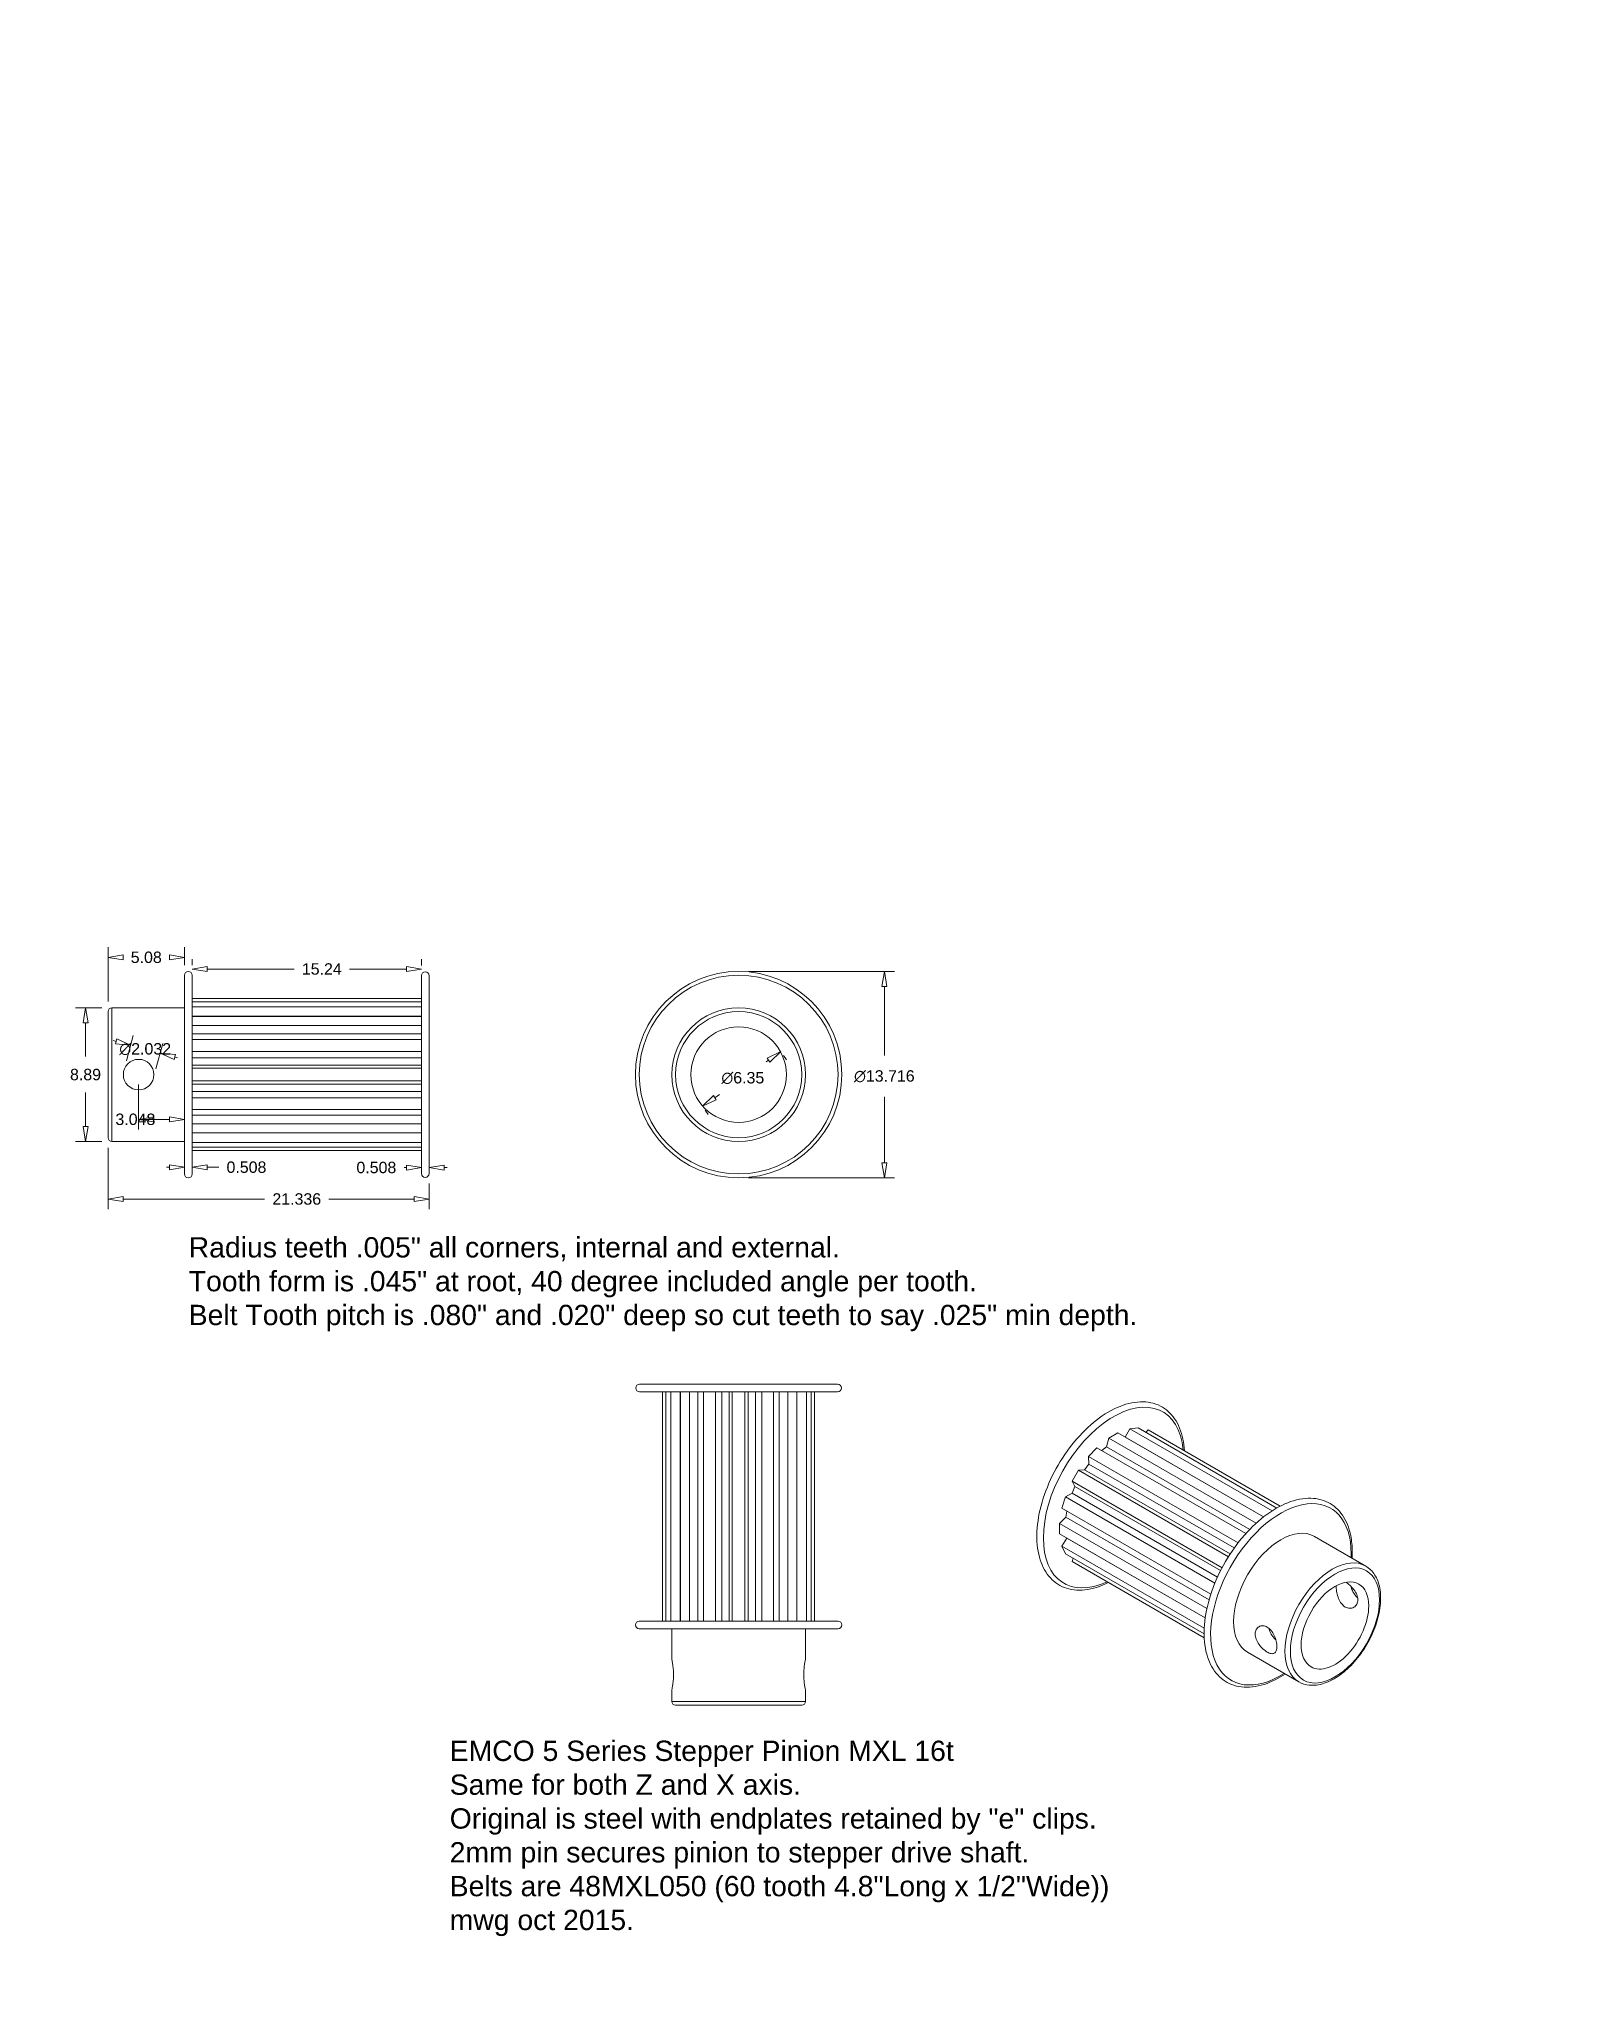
# Model space of a CAD drawing. Header units: millimetres. Extents: x 0 to 308, y 0 to 390.
import ezdxf

# ---------------------------------------------------------------- set-up
doc = ezdxf.new("R2010")
doc.units = ezdxf.units.MM
for name, color, linetype, lineweight in [('CONTINUOUS', 7, 'Continuous', 0), ('DIMENSIONS', 7, 'Continuous', 0), ('TANGENT EDGES', 7, 'Continuous', 0), ('VISIBLE', 7, 'Continuous', 0)]:
    doc.layers.add(name, color=color, linetype=linetype, lineweight=lineweight)
doc.styles.get("Standard").update_dxf_attribs({"font": 'txt', "height": 0.125})
doc.dimstyles.new('ISO-25', dxfattribs={"dimtxt": 2.5, "dimasz": 2.5, "dimexe": 1.25, "dimexo": 0.625, "dimtad": 1, "dimtxsty": 'Standard', "dimcen": 2.5, "dimadec": 0, "dimazin": 0, "dimtfac": 1, "dimtmove": 0, "dimatfit": 3, "dimfxl": 1, "dimarcsym": 0})

# ---------------------------------------------------------------- blocks, each defined once
blk = doc.blocks.new('D1')
at = {"layer": 'DIMENSIONS'}
for p, q in [((141.48, 203.67), (170.54, 203.67)), ((168.54, 200.67), (168.54, 186.88)), ((168.54, 165.52), (168.54, 178.64)), ((141.48, 162.52), (170.54, 162.52))]:
    blk.add_line(p, q, dxfattribs=at)
for points in [[(168.54, 203.67), (169.04, 200.67), (168.04, 200.67), (168.54, 203.67)], [(168.54, 162.52), (168.04, 165.52), (169.04, 165.52), (168.54, 162.52)]]:
    blk.add_lwpolyline(points, dxfattribs=at)
at = {"layer": 'DIMENSIONS', "insert": (168.54, 182.76), "attachment_point": 5}
for s, char_height in [('{\\fAlibre Symbols|b0|i0|c0|p0;n}{\\fArial|b0|i0|c0|p0;13.716}{\\fMS Shell Dlg|b0|i0|c0|p0;\\H0.9444444x;}', 2.27542), ('{\\fArial|b0|i0|c0|p0;}', 2.2754), ('{\\fArial|b0|i0|c0|p0;}', 2.2754)]:
    blk.add_mtext(s, dxfattribs=dict(at, char_height=char_height))
blk = doc.blocks.new('D2')
at = {"layer": 'DIMENSIONS'}
for p, q in [((145.43, 185.98), (144.98, 185.67)), ((148.43, 186.92), (149.03, 186.06)), ((132.83, 176), (133.43, 175.14)), ((134.74, 178.5), (135.66, 179.14))]:
    blk.add_line(p, q, dxfattribs=at)
for points in [[(147.89, 187.7), (145.72, 185.57), (145.14, 186.39), (147.89, 187.7)], [(132.28, 176.78), (134.45, 178.91), (135.03, 178.09), (132.28, 176.78)]]:
    blk.add_lwpolyline(points, dxfattribs=at)
at = {"layer": 'DIMENSIONS', "insert": (140.32, 182.41), "char_height": 2.2754, "attachment_point": 5}
for s in ['{\\fAlibre Symbols|b0|i0|c0|p0;n}{\\fArial|b0|i0|c0|p0;6.35}{\\fMS Shell Dlg|b0|i0|c0|p0;\\H0.9444444x;}', '{\\fArial|b0|i0|c0|p0;}', '{\\fArial|b0|i0|c0|p0;}']:
    blk.add_mtext(s, dxfattribs=at)
blk = doc.blocks.new('D3')
at = {"layer": 'DIMENSIONS'}
for p, q in [((12.52, 196.43), (7.26, 196.43)), ((9.26, 193.43), (9.26, 186.69)), ((9.26, 172.76), (9.26, 179.51)), ((12.52, 169.76), (7.26, 169.76))]:
    blk.add_line(p, q, dxfattribs=at)
for points in [[(9.26, 196.43), (9.76, 193.43), (8.76, 193.43), (9.26, 196.43)], [(9.26, 169.76), (8.76, 172.76), (9.76, 172.76), (9.26, 169.76)]]:
    blk.add_lwpolyline(points, dxfattribs=at)
at = {"layer": 'DIMENSIONS', "insert": (9.26, 183.1), "char_height": 2.2754, "attachment_point": 5}
for s in ['{\\fArial|b0|i0|c0|p0;8.89}{\\fMS Shell Dlg|b0|i0|c0|p0;\\H0.9444444x;}', '{\\fArial|b0|i0|c0|p0;}', '{\\fArial|b0|i0|c0|p0;}']:
    blk.add_mtext(s, dxfattribs=at)
blk = doc.blocks.new('D4')
at = {"layer": 'DIMENSIONS'}
for p, q in [((72.77, 164.57), (72.77, 164.57)), ((73.24, 164.57), (72.77, 164.57)), ((76.24, 165.36), (76.24, 166.57)), ((77.76, 165.36), (77.76, 166.57)), ((80.76, 164.57), (81.36, 164.57))]:
    blk.add_line(p, q, dxfattribs=at)
for points in [[(76.24, 164.57), (73.24, 164.07), (73.24, 165.07), (76.24, 164.57)], [(77.76, 164.57), (80.76, 165.07), (80.76, 164.07), (77.76, 164.57)]]:
    blk.add_lwpolyline(points, dxfattribs=at)
at = {"layer": 'DIMENSIONS', "insert": (67.25, 164.57), "char_height": 2.2754, "attachment_point": 5}
for s in ['{\\fArial|b0|i0|c0|p0;0.508}{\\fMS Shell Dlg|b0|i0|c0|p0;\\H0.9444444x;}', '{\\fArial|b0|i0|c0|p0;}', '{\\fArial|b0|i0|c0|p0;}']:
    blk.add_mtext(s, dxfattribs=at)
blk = doc.blocks.new('D5')
at = {"layer": 'DIMENSIONS'}
for p, q in [((30.52, 204.91), (30.52, 206.15)), ((33.52, 204.15), (50.85, 204.15)), ((73.24, 204.15), (61.9, 204.15)), ((76.24, 204.83), (76.24, 206.15))]:
    blk.add_line(p, q, dxfattribs=at)
for points in [[(30.52, 204.15), (33.52, 204.65), (33.52, 203.65), (30.52, 204.15)], [(76.24, 204.15), (73.24, 203.65), (73.24, 204.65), (76.24, 204.15)]]:
    blk.add_lwpolyline(points, dxfattribs=at)
at = {"layer": 'DIMENSIONS', "insert": (56.37, 204.15), "char_height": 2.2754, "attachment_point": 5}
for s in ['{\\fArial|b0|i0|c0|p0;15.24}{\\fMS Shell Dlg|b0|i0|c0|p0;\\H0.9444444x;}', '{\\fArial|b0|i0|c0|p0;}', '{\\fArial|b0|i0|c0|p0;}']:
    blk.add_mtext(s, dxfattribs=at)
blk = doc.blocks.new('D6')
at = {"layer": 'DIMENSIONS'}
for p, q in [((13.75, 197.67), (13.75, 208.48)), ((16.75, 206.48), (16.75, 206.48)), ((25.99, 206.48), (25.99, 206.48)), ((28.99, 204.91), (28.99, 208.48))]:
    blk.add_line(p, q, dxfattribs=at)
for points in [[(13.75, 206.48), (16.75, 206.98), (16.75, 205.98), (13.75, 206.48)], [(28.99, 206.48), (25.99, 205.98), (25.99, 206.98), (28.99, 206.48)]]:
    blk.add_lwpolyline(points, dxfattribs=at)
at = {"layer": 'DIMENSIONS', "insert": (21.37, 206.48), "char_height": 2.2754, "attachment_point": 5}
for s in ['{\\fArial|b0|i0|c0|p0;5.08}{\\fMS Shell Dlg|b0|i0|c0|p0;\\H0.9444444x;}', '{\\fArial|b0|i0|c0|p0;}', '{\\fArial|b0|i0|c0|p0;}']:
    blk.add_mtext(s, dxfattribs=at)
blk = doc.blocks.new('D7')
at = {"layer": 'DIMENSIONS'}
for p, q in [((15.36, 189.72), (14.78, 189.88)), ((17.42, 185.82), (18.78, 190.88)), ((23.31, 184.24), (24.67, 189.3)), ((27.05, 186.59), (27.63, 186.44))]:
    blk.add_line(p, q, dxfattribs=at)
for points in [[(18.26, 188.95), (15.23, 189.24), (15.49, 190.21), (18.26, 188.95)], [(24.15, 187.37), (27.18, 187.08), (26.92, 186.11), (24.15, 187.37)]]:
    blk.add_lwpolyline(points, dxfattribs=at)
at = {"layer": 'DIMENSIONS', "insert": (21.16, 188.17), "attachment_point": 5}
for s, char_height in [('{\\fAlibre Symbols|b0|i0|c0|p0;n}{\\fArial|b0|i0|c0|p0;2.032}{\\fMS Shell Dlg|b0|i0|c0|p0;\\H0.9444444x;}', 2.27542), ('{\\fArial|b0|i0|c0|p0;}', 2.2754), ('{\\fArial|b0|i0|c0|p0;}', 2.2754)]:
    blk.add_mtext(s, dxfattribs=dict(at, char_height=char_height))
blk = doc.blocks.new('D8')
at = {"layer": 'DIMENSIONS'}
for p, q in [((25.99, 164.63), (25.39, 164.63)), ((28.99, 165.29), (28.99, 166.63)), ((30.52, 165.29), (30.52, 166.63)), ((33.52, 164.63), (35.82, 164.63)), ((35.82, 164.63), (35.82, 164.63))]:
    blk.add_line(p, q, dxfattribs=at)
for points in [[(28.99, 164.63), (25.99, 164.13), (25.99, 165.13), (28.99, 164.63)], [(30.52, 164.63), (33.52, 165.13), (33.52, 164.13), (30.52, 164.63)]]:
    blk.add_lwpolyline(points, dxfattribs=at)
at = {"layer": 'DIMENSIONS', "insert": (41.35, 164.63), "char_height": 2.2754, "attachment_point": 5}
for s in ['{\\fArial|b0|i0|c0|p0;0.508}{\\fMS Shell Dlg|b0|i0|c0|p0;\\H0.9444444x;}', '{\\fArial|b0|i0|c0|p0;}', '{\\fArial|b0|i0|c0|p0;}']:
    blk.add_mtext(s, dxfattribs=at)
blk = doc.blocks.new('D9')
at = {"layer": 'DIMENSIONS'}
for p, q in [((13.75, 168.53), (13.75, 156.29)), ((77.76, 161.36), (77.76, 156.29)), ((16.75, 158.29), (44.97, 158.29)), ((74.76, 158.29), (57.79, 158.29))]:
    blk.add_line(p, q, dxfattribs=at)
for points in [[(13.75, 158.29), (16.75, 158.79), (16.75, 157.79), (13.75, 158.29)], [(77.76, 158.29), (74.76, 157.79), (74.76, 158.79), (77.76, 158.29)]]:
    blk.add_lwpolyline(points, dxfattribs=at)
at = {"layer": 'DIMENSIONS', "insert": (51.38, 158.29), "char_height": 2.2754, "attachment_point": 5}
for s in ['{\\fArial|b0|i0|c0|p0;21.336}{\\fMS Shell Dlg|b0|i0|c0|p0;\\H0.9444444x;}', '{\\fArial|b0|i0|c0|p0;}', '{\\fArial|b0|i0|c0|p0;}']:
    blk.add_mtext(s, dxfattribs=at)
blk = doc.blocks.new('D10')
at = {"layer": 'DIMENSIONS'}
for p, q in [((19.85, 181.1), (19.85, 172.18)), ((28.99, 181.1), (28.99, 172.18)), ((19.85, 174.18), (24.73, 174.18)), ((25.99, 174.18), (22.85, 174.18)), ((24.73, 174.18), (24.73, 174.18))]:
    blk.add_line(p, q, dxfattribs=at)
for points in [[(19.85, 174.18), (22.85, 174.68), (22.85, 173.68), (19.85, 174.18)], [(28.99, 174.18), (25.99, 173.68), (25.99, 174.68), (28.99, 174.18)]]:
    blk.add_lwpolyline(points, dxfattribs=at)
at = {"layer": 'DIMENSIONS', "insert": (19.2, 174.18), "char_height": 2.2754, "attachment_point": 5}
for s in ['{\\fArial|b0|i0|c0|p0;3.048}{\\fMS Shell Dlg|b0|i0|c0|p0;\\H0.9444444x;}', '{\\fArial|b0|i0|c0|p0;}', '{\\fArial|b0|i0|c0|p0;}']:
    blk.add_mtext(s, dxfattribs=at)

msp = doc.modelspace()

# ---------------------------------------------------------------- linework, layer by layer
at = {"layer": 'TANGENT EDGES'}
for p, q in [((14.5157, 196.4332), (14.5157, 183.0982)), ((14.5157, 183.0982), (14.5157, 169.7632)), ((126.1487, 58.1302), (152.8187, 58.1302))]:
    msp.add_line(p, q, dxfattribs=at)
for radius in [19.812, 12.573]:
    msp.add_circle((139.4837, 183.0982), radius, dxfattribs=at)
for centre, major_axis, start_param, end_param in [((214.1971, 98.7696), (9.8684, 17.0925), -0.69496233, 2.35619449), ((247.6036, 79.4823), (-9.906, -17.1577), -3.92699082, 0.83243497), ((214.1971, 98.7696), (9.8684, 17.0925), 2.35619449, 3.83655499), ((257.8411, 73.5717), (-6.6675, -11.5484), -3.14159265, 0), ((247.6036, 79.4823), (-9.906, -17.1577), -3.97402762, -3.92699082)]:
    msp.add_ellipse(centre, major_axis=major_axis, ratio=0.57735027, start_param=start_param, end_param=end_param, dxfattribs=at)
msp.add_ellipse((258.3799, 73.2606), major_axis=(-6.2865, -10.8885), ratio=0.57735027, dxfattribs=at)
at = {"layer": 'VISIBLE'}
for p, q in [((28.9937, 183.0982), (28.9937, 202.9102)), ((30.5177, 202.9102), (30.5177, 183.0982)), ((76.2377, 163.3614), (76.2377, 202.835)), ((77.7617, 202.835), (77.7617, 163.3614)), ((13.7537, 183.0982), (13.7537, 195.6712)), ((28.9937, 196.4332), (14.5157, 196.4332)), ((76.2377, 198.2576), (30.5177, 198.2576)), ((76.2377, 197.5892), (30.5177, 197.5892)), ((76.2377, 196.6182), (30.5177, 196.6182)), ((76.2377, 194.7273), (30.5177, 194.7273)), ((76.2377, 194.7146), (30.5177, 194.7146)), ((76.2377, 192.9204), (30.5177, 192.9204)), ((76.2377, 191.2051), (30.5177, 191.2051)), ((76.2377, 190.0716), (30.5177, 190.0716)), ((76.2377, 187.7274), (30.5177, 187.7274)), ((76.2377, 186.4487), (30.5177, 186.4487)), ((76.2377, 185.0142), (30.5177, 185.0142)), ((76.2377, 184.3669), (30.5177, 184.3669)), ((13.7537, 170.5252), (13.7537, 183.0982)), ((28.9937, 163.2862), (28.9937, 183.0982)), ((30.5177, 183.0982), (30.5177, 163.2862)), ((76.2377, 181.8295), (30.5177, 181.8295)), ((76.2377, 181.1822), (30.5177, 181.1822)), ((76.2377, 179.7478), (30.5177, 179.7478)), ((76.2377, 178.4691), (30.5177, 178.4691)), ((76.2377, 176.1249), (30.5177, 176.1249)), ((76.2377, 174.9914), (30.5177, 174.9914)), ((76.2377, 173.276), (30.5177, 173.276)), ((76.2377, 171.4818), (30.5177, 171.4818)), ((76.2377, 171.4692), (30.5177, 171.4692)), ((28.9937, 169.7632), (14.5157, 169.7632)), ((76.2377, 169.5783), (30.5177, 169.5783)), ((76.2377, 168.6073), (30.5177, 168.6073)), ((76.2377, 167.9388), (30.5177, 167.9388)), ((119.7469, 121.3762), (159.2204, 121.3762)), ((159.2204, 119.8522), (119.7469, 119.8522)), ((124.3243, 119.8522), (124.3243, 74.1322)), ((124.9927, 119.8522), (124.9927, 74.1322)), ((125.9637, 119.8522), (125.9637, 74.1322)), ((127.8546, 119.8522), (127.8546, 74.1322)), ((127.8673, 119.8522), (127.8673, 74.1322)), ((129.6614, 119.8522), (129.6614, 74.1322)), ((131.3768, 119.8522), (131.3768, 74.1322)), ((132.5103, 119.8522), (132.5103, 74.1322)), ((134.8545, 119.8522), (134.8545, 74.1322)), ((136.1332, 119.8522), (136.1332, 74.1322)), ((137.5676, 119.8522), (137.5676, 74.1322)), ((138.215, 119.8522), (138.215, 74.1322)), ((140.7523, 119.8522), (140.7523, 74.1322)), ((141.3997, 119.8522), (141.3997, 74.1322)), ((142.8341, 119.8522), (142.8341, 74.1322)), ((144.1128, 119.8522), (144.1128, 74.1322)), ((146.457, 119.8522), (146.457, 74.1322)), ((147.5905, 119.8522), (147.5905, 74.1322)), ((149.3059, 119.8522), (149.3059, 74.1322)), ((151.1, 119.8522), (151.1, 74.1322)), ((151.1127, 119.8522), (151.1127, 74.1322)), ((153.0036, 119.8522), (153.0036, 74.1322)), ((153.9746, 119.8522), (153.9746, 74.1322)), ((154.643, 119.8522), (154.643, 74.1322)), ((212.8423, 108.9128), (213.3, 110.6293)), ((213.3, 110.6293), (215.0942, 111.6651)), ((213.3, 110.6293), (242.6793, 93.6671)), ((215.0942, 111.6651), (244.1352, 94.8983)), ((216.5504, 110.8244), (216.5662, 110.8298)), ((216.5662, 110.8298), (217.4704, 112.4912)), ((216.5662, 110.8298), (244.1459, 94.9067)), ((217.4704, 112.4912), (219.128, 112.6554)), ((217.4704, 112.4912), (245.8381, 96.1131)), ((219.128, 112.6554), (246.7849, 96.6877)), ((220.6866, 111.7556), (221.1424, 112.2642)), ((221.1424, 112.2642), (247.4744, 97.0615)), ((208.4647, 104.2916), (209.3246, 105.4515)), ((209.2662, 106.9617), (210.9238, 108.7116)), ((209.3246, 105.4515), (209.2662, 106.9617)), ((209.2662, 106.9617), (239.0815, 89.7479)), ((209.3246, 105.4515), (238.3137, 88.7147)), ((210.9238, 108.7116), (240.6045, 91.5754)), ((211.8968, 108.1498), (212.8423, 108.9128)), ((212.8423, 108.9128), (241.3984, 92.4259)), ((205.9831, 102.047), (207.2517, 104.2444)), ((206.5487, 100.973), (205.9831, 102.047)), ((205.9831, 102.047), (235.8845, 84.7835)), ((207.2517, 104.2444), (208.4647, 104.2916)), ((207.2517, 104.2444), (237.1531, 86.9809)), ((208.4647, 104.2916), (237.5023, 87.5267)), ((203.9504, 96.6334), (204.637, 98.9438)), ((204.637, 98.9438), (205.9741, 99.6484)), ((204.637, 98.9438), (234.4524, 81.7299)), ((205.9741, 99.6484), (206.5487, 100.973)), ((205.9741, 99.6484), (234.9632, 82.9115)), ((206.5487, 100.973), (235.5863, 84.2081)), ((203.4778, 93.6167), (204.7354, 94.8713)), ((203.4778, 91.545), (203.4778, 93.6167)), ((203.4778, 93.6167), (232.857, 76.6546)), ((203.9504, 96.6334), (233.6312, 79.4972)), ((204.7354, 94.8713), (204.9235, 96.0716)), ((204.7354, 94.8713), (233.2916, 78.3844)), ((203.4778, 91.545), (232.5188, 74.7781)), ((203.9504, 89.074), (204.9372, 90.6878)), ((204.9372, 90.6878), (204.934, 90.7042)), ((204.9372, 90.6878), (232.5169, 74.7646)), ((254.2711, 91.0308), (264.5086, 85.1202)), ((203.9504, 89.074), (232.3182, 72.6959)), ((204.637, 87.5564), (203.9504, 89.074)), ((204.637, 87.5564), (232.294, 71.5887)), ((205.9831, 86.0074), (206.1956, 86.6565)), ((205.9831, 86.0074), (232.3151, 70.8046)), ((119.6717, 74.1322), (159.2957, 74.1322)), ((159.2957, 72.6082), (119.6717, 72.6082)), ((126.1487, 72.6082), (126.1487, 66.5122)), ((152.8187, 72.6082), (152.8187, 66.5122)), ((240.9361, 67.9339), (251.1736, 62.0233)), ((126.1487, 60.4162), (126.1487, 58.1302)), ((152.8187, 60.4162), (152.8187, 58.1302)), ((152.0567, 57.3682), (126.9107, 57.3682))]:
    msp.add_line(p, q, dxfattribs=at)
for centre, radius in [((139.4837, 183.0982), 20.574), ((139.4837, 183.0982), 13.335), ((139.4837, 183.0982), 9.525), ((19.8497, 183.0982), 3.048)]:
    msp.add_circle(centre, radius, dxfattribs=at)
for centre, start, end in [((29.7557, 202.9102), 0, 180), ((76.9997, 202.835), 0, 180), ((14.5157, 195.6712), 90, 180), ((14.5157, 170.5252), 180, 270), ((29.7557, 163.2862), 180, 0), ((76.9997, 163.3614), 180, 0), ((119.7469, 120.6142), 90, 270), ((159.2204, 120.6142), 270, 90), ((119.6717, 73.3702), 90, 270), ((159.2957, 73.3702), 270, 90), ((126.9107, 58.1302), 180, 270), ((152.0567, 58.1302), 270, 0)]:
    msp.add_arc(centre, 0.762, start, end, dxfattribs=at)
for centre, major_axis, start_param, end_param in [((247.6036, 79.4823), (6.6675, 11.5484), 0, 3.14159265), ((258.3799, 73.2606), (4.7625, 8.2489), 0, 3.14159265), ((258.3799, 73.2606), (4.7625, 8.2489), -0.78539816, 0), ((258.3799, 73.2606), (4.7625, 8.2489), 3.14159265, 5.49778714)]:
    msp.add_ellipse(centre, major_axis=major_axis, ratio=0.57735027, start_param=start_param, end_param=end_param, dxfattribs=at)
for points, knots in [([(213.1922, 81.8452), (211.6182, 81.0424), (210.0413, 80.5353), (207.0549, 80.199), (205.6405, 80.3594), (203.1951, 81.3282), (202.1534, 82.0989), (200.4758, 84.1484), (199.8473, 85.4334), (199.0345, 88.4319), (198.8741, 90.1664), (199.0568, 93.8831), (199.4061, 95.8681), (200.5737, 99.8722), (201.3907, 101.8905), (203.4065, 105.7619), (204.6043, 107.6146), (207.2646, 110.9751), (208.7267, 112.482), (211.7797, 114.9996), (213.3703, 116.0088), (216.5295, 117.4113), (218.0991, 117.8058), (221.0221, 117.9018), (222.382, 117.6221), (224.6983, 116.4414), (225.6656, 115.5756), (227.1974, 113.3499), (227.7484, 111.9757), (228.213, 109.6935), (228.3094, 108.9131), (228.3516, 108.102)], [1.62903147, 1.62903147, 1.62903147, 1.62903147, 1.953434, 1.953434, 2.27126706, 2.27126706, 2.57097401, 2.57097401, 2.87727615, 2.87727615, 3.19995357, 3.19995357, 3.52628845, 3.52628845, 3.85169463, 3.85169463, 4.17642331, 4.17642331, 4.50140849, 4.50140849, 4.82741082, 4.82741082, 5.15302919, 5.15302919, 5.46762712, 5.46762712, 5.76607984, 5.76607984, 6.0758398, 6.0758398, 6.22495017, 6.22495017, 6.22495017, 6.22495017]), ([(248.4653, 63.5869), (247.854, 63.1844), (247.238, 62.8238), (245.0338, 61.695), (243.4428, 61.1815), (240.4379, 60.8426), (239.0185, 61.0034), (236.5642, 61.9752), (235.5186, 62.7486), (233.8348, 64.8055), (233.2039, 66.0951), (232.3882, 69.1046), (232.2272, 70.8453), (232.4106, 74.5756), (232.7612, 76.5677), (233.9329, 80.5864), (234.7528, 82.6121), (236.776, 86.4978), (237.9781, 88.3574), (240.6481, 91.7303), (242.1156, 93.2428), (245.1795, 95.7698), (246.7759, 96.7827), (249.9463, 98.1906), (251.5216, 98.5867), (254.4549, 98.6835), (255.8197, 98.403), (258.1445, 97.2184), (259.1155, 96.3496), (260.6529, 94.1158), (261.2059, 92.7366), (261.7314, 90.1553), (261.836, 89.0451), (261.836, 87.8816)], [1.50068367, 1.50068367, 1.50068367, 1.50068367, 1.62725078, 1.62725078, 1.95331074, 1.95331074, 2.27116026, 2.27116026, 2.57093916, 2.57093916, 2.8772879, 2.8772879, 3.19995771, 3.19995771, 3.52626933, 3.52626933, 3.85165535, 3.85165535, 4.17636631, 4.17636631, 4.50133267, 4.50133267, 4.82731244, 4.82731244, 5.152912, 5.152912, 5.46753851, 5.46753851, 5.76606428, 5.76606428, 6.07586104, 6.07586104, 6.28318531, 6.28318531, 6.28318531, 6.28318531]), ([(264.5086, 85.1202), (265.2222, 84.7082), (265.8286, 84.1163), (266.7906, 82.6251), (267.1313, 81.7112), (267.5188, 79.6232), (267.5452, 78.434), (267.2687, 75.9308), (266.9623, 74.6158), (266.0545, 72.0021), (265.4543, 70.704), (264.0221, 68.2484), (263.1907, 67.0911), (261.3736, 65.0274), (260.3879, 64.1218), (258.3484, 62.6549), (257.2945, 62.0948), (255.2215, 61.4016), (254.2, 61.264), (252.5001, 61.4417), (251.7976, 61.663), (251.1736, 62.0233)], [5.49778714, 5.49778714, 5.49778714, 5.49778714, 5.78590283, 5.78590283, 6.09197704, 6.09197704, 6.41859229, 6.41859229, 6.74821274, 6.74821274, 7.07625547, 7.07625547, 7.40359105, 7.40359105, 7.731697, 7.731697, 8.0613571, 8.0613571, 8.38743233, 8.38743233, 8.6393798, 8.6393798, 8.6393798, 8.6393798]), ([(260.5337, 81.8728), (260.7851, 81.7201), (261.0621, 81.519), (261.6306, 81.0237), (261.9194, 80.721), (262.3884, 80.1129), (262.6006, 79.7658), (262.8868, 79.0639), (262.9599, 78.7084), (262.9599, 78.0787), (262.8868, 77.7655), (262.6006, 77.2424), (262.3884, 77.0327), (262.1539, 76.8974)], [0.003872938, 0.003872938, 0.003872938, 0.003872938, 0.03857374, 0.03857374, 0.07714748, 0.07714748, 0.115706158, 0.115706158, 0.154264835, 0.154264835, 0.192823513, 0.192823513, 0.231382191, 0.231382191, 0.231382191, 0.231382191]), ([(262.1539, 76.8974), (261.9194, 76.762), (261.6306, 76.6824), (261.032, 76.6946), (260.7232, 76.7872), (260.1777, 77.1022), (259.9075, 77.3439), (259.4454, 77.9441), (259.252, 78.302), (258.9599, 79.0122), (258.8409, 79.4131), (258.686, 80.1909), (258.6494, 80.5674), (258.6494, 80.9891), (258.6536, 81.0934), (258.6622, 81.1933)], [0.231382191, 0.231382191, 0.231382191, 0.231382191, 0.269955931, 0.269955931, 0.308529671, 0.308529671, 0.347103411, 0.347103411, 0.385677151, 0.385677151, 0.424235829, 0.424235829, 0.462794506, 0.462794506, 0.475886825, 0.475886825, 0.475886825, 0.475886825]), ([(261.5411, 81.0937), (261.623, 80.7999), (261.729, 80.5077), (262.0103, 79.8933), (262.2185, 79.543), (262.606, 79.0712), (262.7645, 78.9142), (262.927, 78.7831)], [0.2012035842, 0.2012035842, 0.2012035842, 0.2012035842, 0.2305040816, 0.2305040816, 0.2689239061, 0.2689239061, 0.2921421594, 0.2921421594, 0.2921421594, 0.2921421594]), ([(246.2881, 67.7372), (246.1286, 67.6451), (245.9204, 67.6127), (245.4372, 67.6922), (245.1614, 67.8039), (244.6181, 68.1176), (244.3157, 68.3397), (243.7374, 68.873), (243.4622, 69.1845), (243.0181, 69.8094), (242.8192, 70.1651), (242.5523, 70.8782), (242.4849, 71.236), (242.4849, 71.8633), (242.5523, 72.1731), (242.8192, 72.6858), (243.0181, 72.8883), (243.2401, 73.0165)], [0.230504082, 0.230504082, 0.230504082, 0.230504082, 0.268923906, 0.268923906, 0.307343731, 0.307343731, 0.345763555, 0.345763555, 0.38418338, 0.38418338, 0.422599488, 0.422599488, 0.461015596, 0.461015596, 0.499431704, 0.499431704, 0.537847812, 0.537847812, 0.537847812, 0.537847812]), ([(243.2401, 73.0165), (243.4622, 73.1447), (243.7374, 73.2159), (244.3157, 73.1913), (244.6181, 73.095), (244.8898, 72.9381)], [0.5378478122, 0.5378478122, 0.5378478122, 0.5378478122, 0.5762676367, 0.5762676367, 0.6146874612, 0.6146874612, 0.6146874612, 0.6146874612]), ([(244.8898, 72.9381), (245.1614, 72.7813), (245.4372, 72.5437), (245.9204, 71.9556), (246.1286, 71.6053), (246.4477, 70.9082), (246.5803, 70.5143), (246.7539, 69.7474), (246.7954, 69.3746), (246.7954, 68.7473), (246.7539, 68.4524), (246.5803, 67.9937), (246.4477, 67.8294), (246.2881, 67.7372)], [0, 0, 0, 0, 0.038419824, 0.038419824, 0.076839649, 0.076839649, 0.115255757, 0.115255757, 0.153671865, 0.153671865, 0.192087973, 0.192087973, 0.230504082, 0.230504082, 0.230504082, 0.230504082]), ([(245.2129, 72.7162), (245.2475, 72.5104), (245.3085, 72.2962), (245.5383, 71.7328), (245.7505, 71.3857), (246.1641, 70.8493), (246.3751, 70.6177), (246.5981, 70.405)], [0.1694790402, 0.1694790402, 0.1694790402, 0.1694790402, 0.1928235133, 0.1928235133, 0.2313821912, 0.2313821912, 0.2608602571, 0.2608602571, 0.2608602571, 0.2608602571]), ([(126.1487, 66.5122), (126.1487, 66.5122), (126.1669, 66.4352), (126.2329, 66.1237), (126.2798, 65.8893), (126.3682, 65.3496), (126.4156, 65.0078), (126.4828, 64.2573), (126.5017, 63.8484), (126.5017, 63.4642)], [0.461015596, 0.461015596, 0.461015596, 0.461015596, 0.499431704, 0.499431704, 0.537847812, 0.537847812, 0.576267637, 0.576267637, 0.614687461, 0.614687461, 0.614687461, 0.614687461]), ([(152.4656, 63.4642), (152.4656, 63.8484), (152.4845, 64.2573), (152.5517, 65.0078), (152.5991, 65.3496), (152.6875, 65.8893), (152.7344, 66.1237), (152.8004, 66.4352), (152.8187, 66.5122), (152.8187, 66.5122)], [0, 0, 0, 0, 0.038419824, 0.038419824, 0.076839649, 0.076839649, 0.115255757, 0.115255757, 0.153671865, 0.153671865, 0.153671865, 0.153671865]), ([(126.5017, 63.4642), (126.5017, 63.08), (126.4828, 62.6712), (126.4156, 61.9206), (126.3682, 61.5788), (126.2798, 61.0391), (126.2329, 60.8048), (126.1669, 60.4933), (126.1487, 60.4162), (126.1487, 60.4162)], [0, 0, 0, 0, 0.038419824, 0.038419824, 0.076839649, 0.076839649, 0.115255757, 0.115255757, 0.153671865, 0.153671865, 0.153671865, 0.153671865]), ([(152.8187, 60.4162), (152.8187, 60.4162), (152.8004, 60.4933), (152.7344, 60.8048), (152.6875, 61.0391), (152.5991, 61.5788), (152.5517, 61.9206), (152.4845, 62.6712), (152.4656, 63.08), (152.4656, 63.4642)], [0.461015596, 0.461015596, 0.461015596, 0.461015596, 0.499431704, 0.499431704, 0.537847812, 0.537847812, 0.576267637, 0.576267637, 0.614687461, 0.614687461, 0.614687461, 0.614687461])]:
    msp.add_open_spline(points, degree=3, knots=knots, dxfattribs=at)
msp.add_open_spline([(261.836, 87.8816), (261.836, 87.4881), (261.8241, 87.0886), (261.8003, 86.6838)], degree=3, dxfattribs=at)

# ---------------------------------------------------------------- texts
at = {"layer": 'CONTINUOUS', "attachment_point": 1}
for s, insert, char_height in [('{\\fArial|b0|i0|c0|p0;\\C7;Radius teeth .005" all corners, internal and external.}{\\fArial|b0|i0|c0|p0;\\C7;\\PTooth form is .045" at root, 40 degree included angle per tooth.}{\\fArial|b0|i0|c0|p0;\\C7;\\PBelt Tooth pitch is .080" and .020" deep so cut teeth to say .025" min depth.}{\\fArial|b0|i0|c0|p0;\\C7;\\H0.5625x;}', (29.8364, 150.6864), 4.0451852), ('{\\fArial|b0|i0|c0|p0;\\C7;EMCO 5 Series Stepper Pinion MXL 16t}{\\fArial|b0|i0|c0|p0;\\C7;\\PSame for both Z and X axis.}{\\fArial|b0|i0|c0|p0;\\C7;\\POriginal is steel with endplates retained by "e" clips.}{\\fArial|b0|i0|c0|p0;\\C7;\\P2mm pin secures pinion to stepper drive shaft.}{\\fArial|b0|i0|c0|p0;\\C7;\\PBelts are 48MXL050 (60 tooth 4.8"Long x 1/2"Wide))}{\\fArial|b0|i0|c0|p0;\\C7;\\Pmwg oct 2015.}{\\fArial|b0|i0|c0|p0;\\C7;\\H0.5625x;}', (81.8759, 50.2952), 4.045185)]:
    msp.add_mtext(s, dxfattribs=dict(at, insert=insert, char_height=char_height))

# ---------------------------------------------------------------- dimensions: what is measured, and where the dimension line sits
at = {"layer": 'DIMENSIONS'}
for p1, p2, angle, picture, middle, turn in [((13.7537, 195.6712), (28.9937, 202.9102), 180, 'D6', (97.6113, 389.5756), 180), ((14.5157, 169.7632), (14.5157, 196.4332), 270, 'D3', (85.4961, 366.1964), 270), ((19.8497, 183.0982), (28.9937, 183.0982), 180, 'D10', (95.4375, 357.2784), 180), ((76.2377, 163.3614), (77.7617, 163.3614), 180, 'D4', (143.4829, 347.6685), 180), ((13.7537, 170.5252), (77.7617, 163.3614), 180, 'D9', (127.6133, 341.3871), 180)]:
    dim = msp.add_linear_dim(base=(0, 0), p1=p1, p2=p2, angle=angle, dimstyle='ISO-25', override={"dimtxt": 2.275417, "dimtad": 0, "dimdec": 3, "dimzin": 0, "dimse1": 0, "dimse2": 0, "dimsd1": 0, "dimsd2": 0, "dimadec": 3, "dimazin": 0, "dimtol": 0, "dimlim": 0, "dimtp": 0.005, "dimtm": 0.002, "dimtdec": 3}, dxfattribs=at)
    dim.commit()
    dim.dimension.update_dxf_attribs({"geometry": picture, "text_midpoint": middle, "text_rotation": turn})
for p1, p2, picture, middle in [((30.5177, 202.9102), (76.2377, 202.835), 'D5', (132.6112, 387.2526)), ((16.9055, 183.8871), (22.7938, 182.3093), 'D7', (97.3943, 371.2703)), ((139.4836540222, 203.6722160568), (139.4836540222, 162.5242160568), 'D1', (308.023815155, 365.8572340012)), ((147.2861, 188.5615), (131.6812, 177.6349), 'D2', (279.8062, 365.5044)), ((30.5177, 163.2862), (28.9937, 163.2862), 'D8', (117.5892, 347.726))]:
    dim = msp.add_linear_dim(base=(0, 0), p1=p1, p2=p2, dimstyle='ISO-25', override={"dimtxt": 2.275417, "dimtad": 0, "dimdec": 3, "dimzin": 0, "dimse1": 0, "dimse2": 0, "dimsd1": 0, "dimsd2": 0, "dimadec": 3, "dimazin": 0, "dimtol": 0, "dimlim": 0, "dimtp": 0.005, "dimtm": 0.002, "dimtdec": 3}, dxfattribs=at)
    dim.commit()
    dim.dimension.update_dxf_attribs({"geometry": picture, "text_midpoint": middle})

doc.saveas('drawing.dxf')
